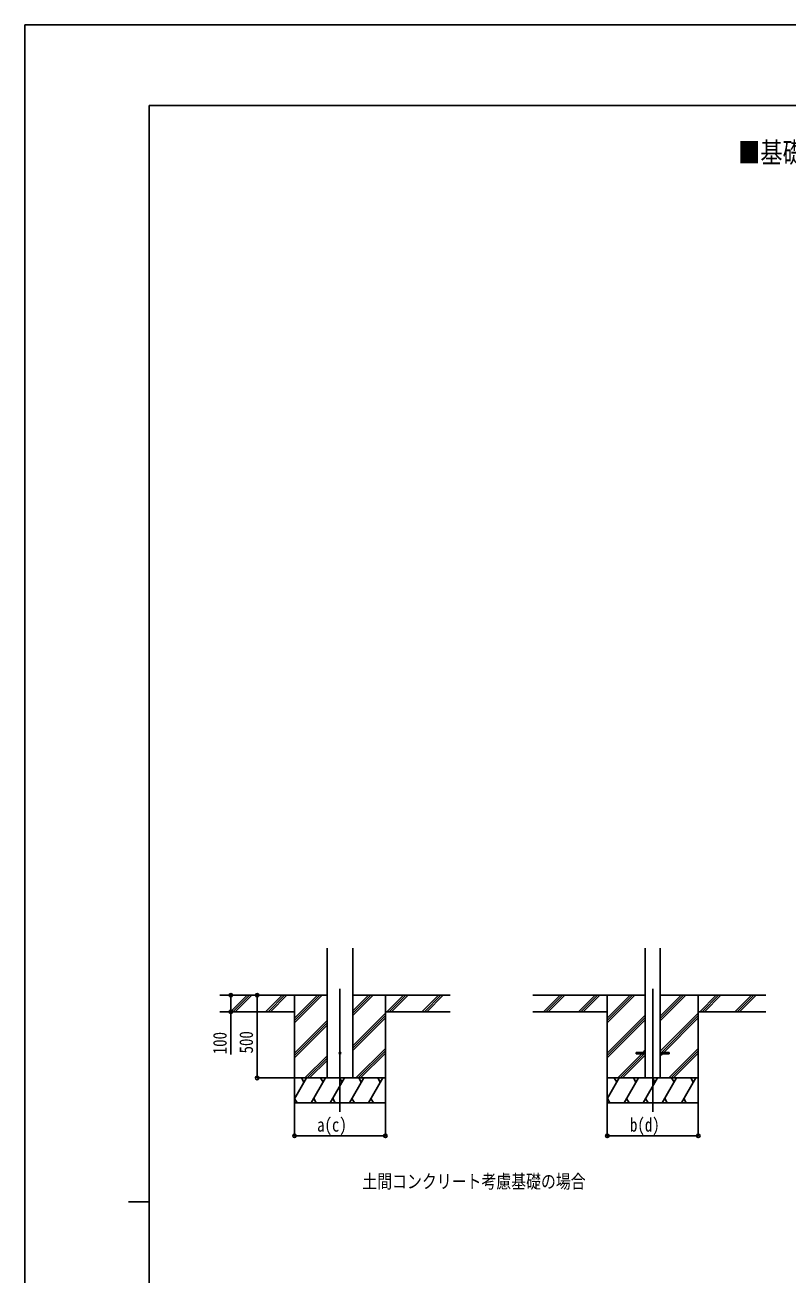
# Model space of a CAD drawing. Units: millimetres, scale not verified. Extents: x -10512 to 10512, y -7425 to 7425.
# Drawn here: x -10512 to -5905, y -124 to 7425 of the extents above; entities that cross this region are included whole.
import ezdxf
from ezdxf.enums import TextEntityAlignment as Align

# ---------------------------------------------------------------- set-up
doc = ezdxf.new("R2010")
doc.units = ezdxf.units.MM
doc.header["$LTSCALE"] = 30
for name, color, linetype in [('0-2_USER1', 3, 'Continuous'), ('0-3_YKK_12', 2, 'Continuous'), ('0-4_YKK_13', 4, 'Continuous'), ('0-5_YKK_A1', 4, 'Continuous'), ('0-6_YKK_D', 6, 'Continuous'), ('0-7_YKK_ZWAK', 7, 'Continuous')]:
    doc.layers.add(name, color=color, linetype=linetype)
doc.styles.add('ＭＳ ゴシック', font='')
doc.styles.get('ＭＳ ゴシック').set_extended_font_data('MS Gothic')

msp = doc.modelspace()

# ---------------------------------------------------------------- linework, layer by layer
at = {"layer": '0-3_YKK_12'}
for p, q in [((-8608.32, 1599.24), (-8608.32, 855.91)), ((-6716.75, 1599.24), (-6716.75, 855.91))]:
    msp.add_line(p, q, dxfattribs=at)
at = {"layer": '0-4_YKK_13'}
for p, q in [((-6816.75, 1215.5), (-6816.75, 1206.5)), ((-6816.75, 1215.5), (-6761.95, 1215.5)), ((-6671.55, 1215.5), (-6616.75, 1215.5)), ((-6616.75, 1215.5), (-6616.75, 1206.5)), ((-6816.75, 1206.5), (-6761.95, 1206.5)), ((-6671.55, 1206.5), (-6616.75, 1206.5))]:
    msp.add_line(p, q, dxfattribs=at)
msp.add_circle((-8608.32, 1211), 5, dxfattribs=at)
at = {"layer": '0-5_YKK_A1'}
for p, q in [((-8686.07, 1061), (-8686.07, 1846.35)), ((-8530.57, 1061), (-8530.57, 1846.35)), ((-6761.95, 1846.35), (-6761.95, 1061)), ((-6671.55, 1846.35), (-6671.55, 1061)), ((-8686.07, 1561), (-9334.27, 1561)), ((-9267.58, 1462.4), (-9168.99, 1561)), ((-9254.84, 1461), (-9154.84, 1561)), ((-9240.7, 1461), (-9140.7, 1561)), ((-9055.45, 1462.4), (-8956.85, 1561)), ((-9042.71, 1461), (-8942.71, 1561)), ((-9028.57, 1461), (-8928.57, 1561)), ((-8883.32, 1561), (-8883.32, 911)), ((-8883.32, 1394.12), (-8716.44, 1561)), ((-8883.32, 1408.26), (-8730.58, 1561)), ((-8883.32, 1422.4), (-8744.72, 1561)), ((-8530.57, 1438.5), (-8408.07, 1561)), ((-8530.57, 1452.64), (-8422.21, 1561)), ((-8530.57, 1466.79), (-8436.35, 1561)), ((-8530.57, 1561), (-7942.7, 1561)), ((-8333.32, 1561), (-8333.32, 911)), ((-8324.22, 1461), (-8224.22, 1561)), ((-8310.08, 1461), (-8210.08, 1561)), ((-8295.94, 1461), (-8195.94, 1561)), ((-8112.09, 1461), (-8012.09, 1561)), ((-8097.95, 1461), (-7997.95, 1561)), ((-8083.8, 1461), (-7983.8, 1561)), ((-6761.95, 1561), (-7442.7, 1561)), ((-7376.01, 1462.4), (-7277.41, 1561)), ((-7363.27, 1461), (-7263.27, 1561)), ((-7349.13, 1461), (-7249.13, 1561)), ((-7163.88, 1462.4), (-7065.28, 1561)), ((-7151.14, 1461), (-7051.14, 1561)), ((-7137, 1461), (-7037, 1561)), ((-6991.75, 1561), (-6991.75, 911)), ((-6991.75, 1394.12), (-6824.87, 1561)), ((-6991.75, 1408.26), (-6839.01, 1561)), ((-6991.75, 1422.4), (-6853.15, 1561)), ((-6671.55, 1405.95), (-6516.5, 1561)), ((-6671.55, 1420.09), (-6530.64, 1561)), ((-6671.55, 1434.24), (-6544.78, 1561)), ((-6671.55, 1561), (-6033.54, 1561)), ((-6441.75, 1561), (-6441.75, 911)), ((-6432.65, 1461), (-6332.65, 1561)), ((-6418.51, 1461), (-6318.51, 1561)), ((-6404.37, 1461), (-6304.37, 1561)), ((-6220.52, 1461), (-6120.52, 1561)), ((-6206.38, 1461), (-6106.38, 1561)), ((-6192.23, 1461), (-6092.23, 1561)), ((-8883.32, 1461), (-9334.27, 1461)), ((-8530.57, 1254.66), (-8333.32, 1451.9)), ((-8530.57, 1240.51), (-8333.32, 1437.76)), ((-8333.32, 1461), (-7942.7, 1461)), ((-6991.75, 1461), (-7442.7, 1461)), ((-6991.75, 1210.27), (-6761.95, 1440.07)), ((-6671.55, 1222.11), (-6441.75, 1451.9)), ((-6664.01, 1215.5), (-6441.75, 1437.76)), ((-6441.75, 1461), (-6033.54, 1461)), ((-8883.32, 1210.27), (-8686.07, 1407.52)), ((-8883.32, 1196.13), (-8686.07, 1393.38)), ((-8883.32, 1181.99), (-8686.07, 1379.24)), ((-8530.57, 1226.37), (-8333.32, 1423.62)), ((-6991.75, 1196.13), (-6761.95, 1425.93)), ((-6991.75, 1181.99), (-6761.95, 1411.79)), ((-6649.87, 1215.5), (-6441.75, 1423.62)), ((-8512.09, 1061), (-8333.32, 1239.77)), ((-8497.95, 1061), (-8333.32, 1225.63)), ((-8483.81, 1061), (-8333.32, 1211.49)), ((-6774.39, 1215.5), (-6761.95, 1227.94)), ((-6620.52, 1061), (-6441.75, 1239.77)), ((-6606.38, 1061), (-6441.75, 1225.63)), ((-6592.24, 1061), (-6441.75, 1211.49)), ((-8820.46, 1061), (-8686.07, 1195.39)), ((-8806.32, 1061), (-8686.07, 1181.25)), ((-8792.17, 1061), (-8686.07, 1167.11)), ((-6928.89, 1061), (-6783.39, 1206.5)), ((-6914.75, 1061), (-6769.25, 1206.5)), ((-6900.6, 1061), (-6761.95, 1199.66)), ((-6671.55, 1193.82), (-6658.87, 1206.5)), ((-8333.32, 1061), (-8883.32, 1061)), ((-8883.32, 935.55), (-8810.89, 1061)), ((-8825.89, 1035.02), (-8840.89, 1061)), ((-8782.02, 911), (-8695.42, 1061)), ((-8710.42, 1035.02), (-8725.42, 1061)), ((-8666.55, 911), (-8579.95, 1061)), ((-8594.95, 1035.02), (-8609.95, 1061)), ((-8551.08, 911), (-8464.48, 1061)), ((-8479.48, 1035.02), (-8494.48, 1061)), ((-8435.61, 911), (-8349.01, 1061)), ((-8364.01, 1035.02), (-8379.01, 1061)), ((-6441.75, 1061), (-6991.75, 1061)), ((-6991.75, 935.55), (-6919.32, 1061)), ((-6934.32, 1035.02), (-6949.32, 1061)), ((-6890.45, 911), (-6803.85, 1061)), ((-6818.85, 1035.02), (-6833.85, 1061)), ((-6774.98, 911), (-6688.38, 1061)), ((-6703.38, 1035.02), (-6718.38, 1061)), ((-6659.51, 911), (-6572.91, 1061)), ((-6587.91, 1035.02), (-6602.91, 1061)), ((-6544.04, 911), (-6457.44, 1061)), ((-6472.44, 1035.02), (-6487.44, 1061)), ((-8883.32, 911), (-8333.32, 911)), ((-8882.49, 936.98), (-8867.49, 911)), ((-8767.02, 936.98), (-8752.02, 911)), ((-8651.55, 936.98), (-8636.55, 911)), ((-8536.08, 936.98), (-8521.08, 911)), ((-8420.61, 936.98), (-8405.61, 911)), ((-6991.75, 911), (-6441.75, 911)), ((-6990.92, 936.98), (-6975.92, 911)), ((-6875.45, 936.98), (-6860.45, 911)), ((-6759.98, 936.98), (-6744.98, 911)), ((-6644.51, 936.98), (-6629.51, 911)), ((-6529.04, 936.98), (-6514.04, 911))]:
    msp.add_line(p, q, dxfattribs=at)
at = {"layer": '0-6_YKK_D'}
for p, q in [((-9108.38, 1561), (-9108.38, 1061)), ((-8884.32, 1061), (-9109.38, 1061)), ((-8883.32, 911), (-8883.32, 710)), ((-8333.32, 911), (-8333.32, 710)), ((-6991.75, 911), (-6991.75, 710)), ((-6441.75, 911), (-6441.75, 710)), ((-8883.32, 711), (-8333.32, 711)), ((-6991.75, 711), (-6441.75, 711))]:
    msp.add_line(p, q, dxfattribs=at)
msp.add_lwpolyline([(-9267.66, 1561), (-9267.66, 1461), (-9267.66, 1203.4)], dxfattribs=at)
for centre in [(-9267.66, 1561), (-9108.38, 1561), (-9267.66, 1461), (-9108.38, 1061), (-8883.32, 711), (-8333.32, 711), (-6991.75, 711), (-6441.75, 711)]:
    msp.add_circle(centre, 10.62, dxfattribs=at)
at = {"layer": '0-7_YKK_ZWAK'}
for p, q in [((9737.55, 6937.5), (-9762.45, 6937.5)), ((-9762.45, -6312.5), (-9762.45, 6937.5)), ((-9887.45, 312.5), (-9762.45, 312.5))]:
    msp.add_line(p, q, dxfattribs=at)
msp.add_lwpolyline([(-10512.5, -7425), (10512.5, -7425), (10512.5, 7425), (-10512.5, 7425)], close=True, dxfattribs=at)

# ---------------------------------------------------------------- texts
at = {"layer": '0-2_USER1', "style": 'ＭＳ ゴシック', "width": 0.8}
for s, height, p in [('■基礎配置図', 123.7, (-6201.75, 6555.58)), ('土間コンクリート考慮基礎の場合', 82.48, (-8472.76, 369.64))]:
    msp.add_text(s, height=height, dxfattribs=at).set_placement(p, align=Align.BOTTOM_LEFT)
at = {"layer": '0-6_YKK_D', "style": 'ＭＳ ゴシック', "width": 0.8}
for s, p in [('100', (-9268.46, 1204.2)), ('500', (-9109.18, 1209))]:
    msp.add_text(s, height=82.48, rotation=90, dxfattribs=at).set_placement(p, align=Align.BOTTOM_LEFT)
for s, p in [('a(c)', (-8746.32, 711.8)), ('b(d)', (-6854.75, 711.8))]:
    msp.add_text(s, height=82.48, dxfattribs=at).set_placement(p, align=Align.BOTTOM_LEFT)

doc.saveas('drawing.dxf')
